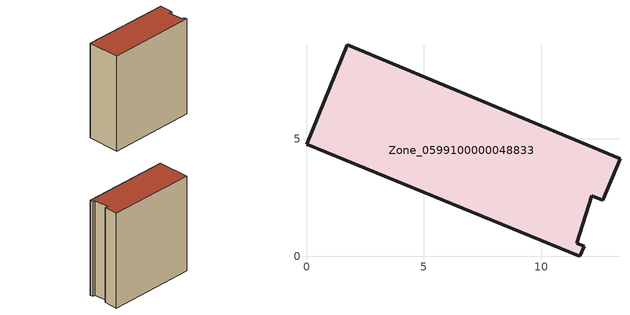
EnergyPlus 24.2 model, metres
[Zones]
Zone_0599100000048833
 floor ground (C_G): 13.34,4.16 12.61,2.38 12.13,2.58 11.5,0.55 11.81,0.43 11.63,0 0,4.78 1.73,9.01 z0
 wall outside (C_F): 12.61,2.38 13.34,4.16 1.73,9.01 0,4.78 11.63,0 11.81,0.43 11.5,0.55 12.13,2.58 12.61,2.38 z0:13.89
 roof outside (C_R): 11.81,0.43 11.5,0.55 12.13,2.58 12.61,2.38 13.34,4.16 1.73,9.01 0,4.78 11.63,0 z13.89
[BUILDING]
Pand.0599100000048833: North Axis=0; Terrain=City; Loads Convergence Tolerance Value=0.04; Temperature Convergence Tolerance Value=0.4; Solar Distribution=FullExterior; Maximum Number of Warmup Days=25; Minimum Number of Warmup Days=1
[Site:Location]
Rotterdam.The.Hague.AP_ZH_NLD Design_Conditions: Latitude=51.96; Longitude=4.45; Time Zone=1; Elevation=-4.5
[SITE:GROUNDTEMPERATURE:BUILDINGSURFACE]
18, 18, 18, 18, 18, 18, 18, 18, 18, 18, 18, 18
[MATERIAL] Thermal Absorptance=0.9; Solar Absorptance=0.7; Visible Absorptance=0.7
Name | Roughness | Thickness | Conductivity | Density | Specific Heat
G.TI.1946 | MediumSmooth | 0.15 | 1 | 540 | 1210
F.TI.1946 | Rough | 0.3 | 0.857143 | 1920 | 840
R.TI.1946 | MediumRough | 0.2 | 0.1 | 1500 | 1000
[CONSTRUCTION]
C_G: G.TI.1946
C_F: F.TI.1946
C_R: R.TI.1946
[ZONE]
Zone_0599100000048833: Type=1; Multiplier=1; Ceiling Height=Autocalculate; Volume=Autocalculate; Floor Area=autocalculate; Part of Total Floor Area=Yes
[ZONEINFILTRATION:DESIGNFLOWRATE]
Infil_Zone_0599100000048833: Zone or ZoneList or Space or SpaceList=Zone_0599100000048833; Schedule=AlwaysOn; Design Flow Rate Calculation Method=Flow/Area; Flow Rate per Floor Area=0.003; Constant Term Coefficient=1; Temperature Term Coefficient=0; Velocity Term Coefficient=0; Velocity Squared Term Coefficient=0
[HVACTEMPLATE:ZONE:IDEALLOADSAIRSYSTEM]
Zone_0599100000048833: Maximum Heating Supply Air Temperature=50; Minimum Cooling Supply Air Temperature=13; Maximum Heating Supply Air Humidity Ratio=0.0156; Minimum Cooling Supply Air Humidity Ratio=0.0077; Heating Limit=NoLimit; Cooling Limit=NoLimit; Dehumidification Control Type=ConstantSensibleHeatRatio; Cooling Sensible Heat Ratio=0.7; Dehumidification Setpoint=60; Humidification Control Type=None; Humidification Setpoint=30; Outdoor Air Method=None; Outdoor Air Flow Rate per Person=0.00944; Outdoor Air Flow Rate per Zone Floor Area=0; Outdoor Air Flow Rate per Zone=0; Demand Controlled Ventilation Type=None; Outdoor Air Economizer Type=NoEconomizer; Heat Recovery Type=None; Sensible Heat Recovery Effectiveness=0.7; Latent Heat Recovery Effectiveness=0.65
[ZONECONTROL:THERMOSTAT]
ThermostatControl_Zone_0599100000048833: Zone or ZoneList=Zone_0599100000048833; Control Type Schedule=DualSetpointControlType; Control 1=Thermostat_Zone_0599100000048833; Temperature Difference Between Cutout And Setpoint=0
[THERMOSTATSETPOINT:DUALSETPOINT]
Thermostat_Zone_0599100000048833: Heating Setpoint Temperature Schedule=HeatingSetpoint_Zone_0599100000048833; Cooling Setpoint Temperature Schedule=CoolingSetpoint_Zone_0599100000048833
[SCHEDULE:COMPACT]
HeatingSetpoint_Zone_0599100000048833: Through: 12/31, For: AllDays, Until: 24:00, 21
CoolingSetpoint_Zone_0599100000048833: Through: 12/31, For: AllDays, Until: 24:00, 24
DualSetpointControlType: Through: 12/31, For: AllDays, Until: 24:00, 4
AlwaysOn: Through: 12/31, For: AllDays, Until: 24:00, 1
